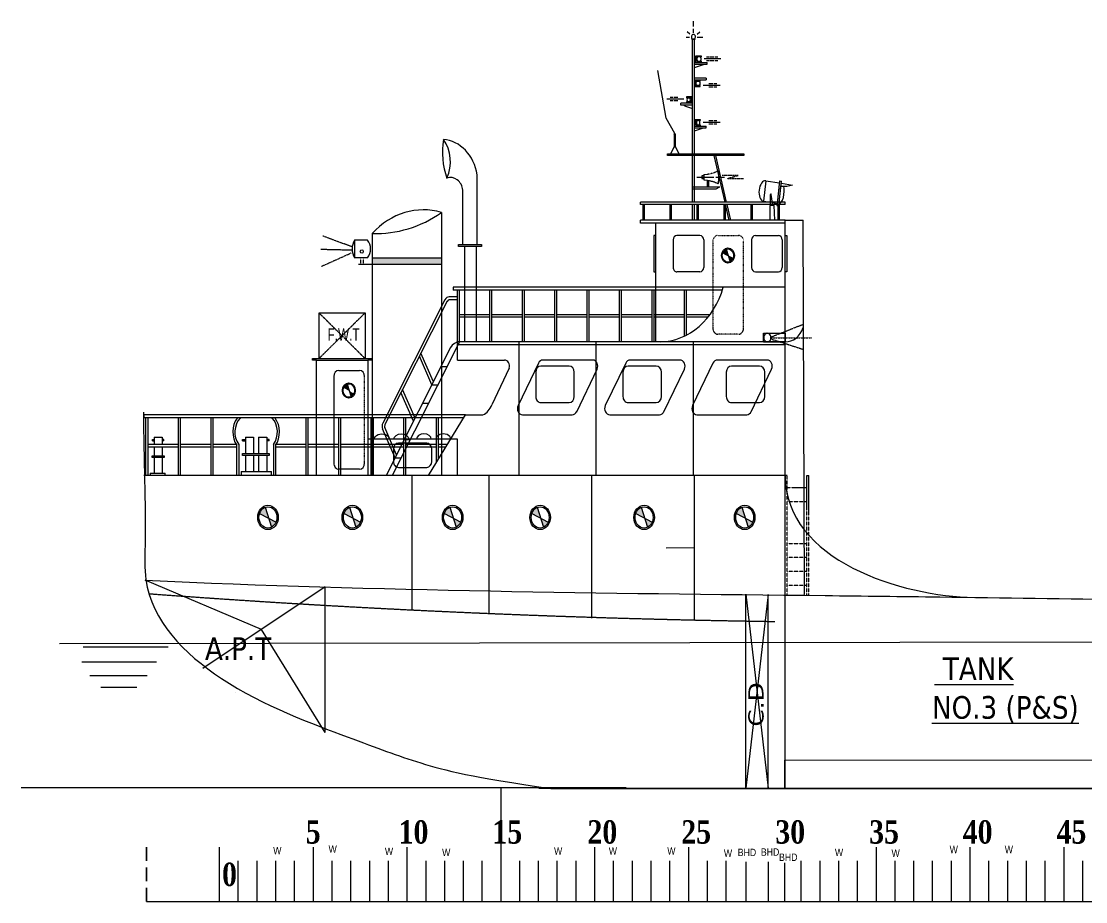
# Model space of a CAD drawing. Header units: millimetres. Extents: x 59105 to 143199, y 20969 to 98906.
# Drawn here: x 59105 to 91502, y 72113 to 98906 of the extents above; entities that cross this region are included whole.
import ezdxf

# ---------------------------------------------------------------- set-up
doc = ezdxf.new("R2010")
doc.units = ezdxf.units.MM
doc.header["$MEASUREMENT"] = 0
for name, pattern in [('CENTER', [50.8, 31.75, -6.35, 6.35, -6.35]), ('DASHED', [19.05, 12.7, -6.35]), ('DHX', [17.5, 13, -1.5, 1.5, -1.5]), ('HIDDEN', [9.525, 6.35, -3.175]), ('XX', [5.5, 4, -1.5])]:
    doc.linetypes.add(name, pattern=pattern)
for name, color, linetype, lineweight in [('B.line', 1, 'Continuous', 25), ('Deck', 165, 'Continuous', 40), ('Door', 14, 'Continuous', 13), ('Fixtures', 151, 'Continuous', 18), ('Frame.SP', 241, 'Continuous', 18), ('hatch', 8, 'Continuous', 9), ('IN-LINE', 30, 'Continuous', 25), ('Railing', 222, 'Continuous', 9), ('staps', 200, 'Continuous', 15), ('Text', 5, 'Continuous', 13), ('Window', 5, 'Continuous', 13)]:
    doc.layers.add(name, color=color, linetype=linetype, lineweight=lineweight)
doc.layers.add('Layer1', color=7, linetype='Continuous')
doc.styles.add('MtXpl_Times_New_Roma_1', font='timesbd.ttf')
doc.styles.add('MtXpl_Verdana', font='verdana.ttf')
doc.styles.get("Standard").update_dxf_attribs({"font": 'arial.ttf'})
doc.styles.add('Swis721 CnBT', font='swissc.ttf')

msp = doc.modelspace()

# ---------------------------------------------------------------- hatches: boundary and pattern name
at = {"layer": 'hatch', "lineweight": -2}
msp.add_hatch(color=0, dxfattribs=at).paths.add_polyline_path([(71897, 91709), (69789, 91709), (69789, 91516), (71897, 91516)])
h = msp.add_hatch(color=0, dxfattribs=at)
edge = h.paths.add_edge_path()
edge.add_line((80625, 91765), (80680, 91590))
edge.add_ellipse((80615, 91778), major_axis=(0, 204), ratio=0.844103, start_angle=202.3533, end_angle=243.6179)
edge.add_line((80769, 91688), (80625, 91765))
edge = h.paths.add_edge_path()
edge.add_line((80625, 91765), (80560, 91971))
edge.add_ellipse((80615, 91778), major_axis=(0, 204), ratio=0.844103, start_angle=18.5801, end_angle=67.6148)
edge.add_line((80455, 91856), (80625, 91765))
h = msp.add_hatch(color=0, dxfattribs=at)
edge = h.paths.add_edge_path()
edge.add_line((69085, 87657), (69141, 87482))
edge.add_ellipse((69075, 87670), major_axis=(0, 204), ratio=0.844103, start_angle=202.3533, end_angle=243.6179)
edge.add_line((69229, 87580), (69085, 87657))
edge = h.paths.add_edge_path()
edge.add_line((69085, 87657), (69020, 87863))
edge.add_ellipse((69075, 87670), major_axis=(0, 204), ratio=0.844103, start_angle=18.5801, end_angle=67.6148)
edge.add_line((68916, 87748), (69085, 87657))
h = msp.add_hatch(color=0, dxfattribs=at)
edge = h.paths.add_edge_path()
edge.add_line((66629, 83787), (66717, 83509))
edge.add_ellipse((66613, 83808), major_axis=(0, 324), ratio=0.844103, start_angle=202.3533, end_angle=243.6179)
edge.add_line((66858, 83664), (66629, 83787))
edge = h.paths.add_edge_path()
edge.add_line((66629, 83787), (66526, 84115))
edge.add_ellipse((66613, 83808), major_axis=(0, 324), ratio=0.844103, start_angle=18.5801, end_angle=67.6148)
edge.add_line((66360, 83931), (66629, 83787))
h = msp.add_hatch(color=0, dxfattribs=at)
edge = h.paths.add_edge_path()
edge.add_line((69199, 83787), (69287, 83509))
edge.add_ellipse((69183, 83808), major_axis=(0, 324), ratio=0.844103, start_angle=202.3533, end_angle=243.6179)
edge.add_line((69428, 83664), (69199, 83787))
edge = h.paths.add_edge_path()
edge.add_line((69199, 83787), (69096, 84115))
edge.add_ellipse((69183, 83808), major_axis=(0, 324), ratio=0.844103, start_angle=18.5801, end_angle=67.6148)
edge.add_line((68930, 83931), (69199, 83787))
h = msp.add_hatch(color=0, dxfattribs=at)
edge = h.paths.add_edge_path()
edge.add_line((72250, 83787), (72337, 83509))
edge.add_ellipse((72233, 83808), major_axis=(0, 324), ratio=0.844103, start_angle=202.3533, end_angle=243.6179)
edge.add_line((72478, 83664), (72250, 83787))
edge = h.paths.add_edge_path()
edge.add_line((72250, 83787), (72146, 84115))
edge.add_ellipse((72233, 83808), major_axis=(0, 324), ratio=0.844103, start_angle=18.5801, end_angle=67.6148)
edge.add_line((71981, 83931), (72250, 83787))
h = msp.add_hatch(color=0, dxfattribs=at)
edge = h.paths.add_edge_path()
edge.add_line((74914, 83787), (75002, 83509))
edge.add_ellipse((74898, 83808), major_axis=(0, 324), ratio=0.844103, start_angle=202.3533, end_angle=243.6179)
edge.add_line((75143, 83664), (74914, 83787))
edge = h.paths.add_edge_path()
edge.add_line((74914, 83787), (74811, 84115))
edge.add_ellipse((74898, 83808), major_axis=(0, 324), ratio=0.844103, start_angle=18.5801, end_angle=67.6148)
edge.add_line((74645, 83931), (74914, 83787))
h = msp.add_hatch(color=0, dxfattribs=at)
edge = h.paths.add_edge_path()
edge.add_line((78077, 83787), (78165, 83509))
edge.add_ellipse((78061, 83808), major_axis=(0, 324), ratio=0.844103, start_angle=202.3533, end_angle=243.6179)
edge.add_line((78306, 83664), (78077, 83787))
edge = h.paths.add_edge_path()
edge.add_line((78077, 83787), (77974, 84115))
edge.add_ellipse((78061, 83808), major_axis=(0, 324), ratio=0.844103, start_angle=18.5801, end_angle=67.6148)
edge.add_line((77808, 83931), (78077, 83787))
h = msp.add_hatch(color=0, dxfattribs=at)
edge = h.paths.add_edge_path()
edge.add_line((81138, 83787), (81226, 83509))
edge.add_ellipse((81122, 83808), major_axis=(0, 324), ratio=0.844103, start_angle=202.3533, end_angle=243.6179)
edge.add_line((81367, 83664), (81138, 83787))
edge = h.paths.add_edge_path()
edge.add_line((81138, 83787), (81035, 84115))
edge.add_ellipse((81122, 83808), major_axis=(0, 324), ratio=0.844103, start_angle=18.5801, end_angle=67.6148)
edge.add_line((80869, 83931), (81138, 83787))

# ---------------------------------------------------------------- linework, layer by layer
at = {"color": 0, "linetype": 'ByBlock', "lineweight": -2}
for p, q in [((68354, 77260), (68354, 81691)), ((81159, 75566), (81159, 81473)), ((81833, 75566), (81833, 81465))]:
    msp.add_line(p, q, dxfattribs=at)
at = {"color": 0, "lineweight": -2}
for p, q in [((60985, 79867), (63580, 79867)), ((60946, 79418), (63224, 79418)), ((61192, 79000), (62932, 79000)), ((61528, 78647), (62624, 78647)), ((62921, 73357), (62921, 73770)), ((62922, 73357), (62922, 73770)), ((62923, 73357), (62923, 73770)), ((62924, 73357), (62924, 73770)), ((62921, 72738), (62921, 73150)), ((62922, 72738), (62922, 73150)), ((62923, 72738), (62923, 73150)), ((62924, 72738), (62924, 73150)), ((62921, 72119), (62921, 72531)), ((62922, 72119), (62922, 72531)), ((62923, 72119), (62923, 72531)), ((62924, 72119), (62924, 72531)), ((62919, 72119), (136884, 72119))]:
    msp.add_line(p, q, dxfattribs=at)
for p, q in [((65621, 78488), (65621, 78488)), ((77516, 75576), (59105, 75576))]:
    msp.add_line(p, q)
msp.add_open_spline([(62825, 87009), (62830, 85512), (62911, 84019), (62812, 80920), (65142, 78554), (69303, 77036), (71109, 76342), (72843, 75890), (75219, 75563), (93618, 75563), (112016, 75563), (130415, 75563), (130633, 75562), (130853, 75579), (131247, 75644), (131421, 75685), (131677, 75768), (131761, 75798), (131885, 75850), (131927, 75868), (132008, 75905), (132049, 75925), (132129, 75966), (132169, 75987), (132265, 76042), (132321, 76076), (132435, 76151), (132492, 76192), (132576, 76258), (132604, 76280), (132659, 76326), (132685, 76350), (132749, 76409), (132786, 76444), (132939, 76602), (133046, 76734), (133193, 76944), (133239, 77017), (133303, 77123), (133322, 77156), (133398, 77292), (133452, 77397), (133527, 77558), (133552, 77613), (133639, 77814), (133698, 77965), (133782, 78193), (133810, 78269), (133850, 78383), (133864, 78422), (133890, 78498), (133904, 78536), (134042, 78935), (134163, 79296), (134340, 79838), (134399, 80019), (134485, 80291), (134514, 80382), (134900, 81603), (135238, 82743), (135768, 84444), (135948, 85010), (136230, 85853), (136327, 86133), (136469, 86535), (136513, 86658), (136558, 86781)], degree=3, knots=[0, 0, 0, 0, 3670.526837, 4586.107178, 8044.060572, 11899.904344, 15317.296453, 18668.44851, 18668.44851, 18668.44851, 18669.44851, 18669.44851, 18669.44851, 19216.196281, 19216.196281, 19656.278089, 19656.278089, 19876.318993, 19876.318993, 19986.339445, 19986.339445, 20096.359897, 20096.359897, 20206.380349, 20206.380349, 20365.163906, 20365.163906, 20535.664751, 20535.664751, 20620.915174, 20620.915174, 20706.165596, 20706.165596, 20827.738057, 20827.738057, 21222.855369, 21222.855369, 21420.414024, 21420.414024, 21508.03899, 21508.03899, 21778.099881, 21778.099881, 21913.130327, 21913.130327, 22277.803396, 22277.803396, 22460.13993, 22460.13993, 22551.308197, 22551.308197, 22642.476465, 22642.476465, 23501.280818, 23501.280818, 23930.682995, 23930.682995, 24145.384084, 24145.384084, 26819.424213, 26819.424213, 28156.444278, 28156.444278, 28824.95431, 28824.95431, 29120.817469, 29120.817469, 29120.817469, 29120.817469])
msp.add_open_spline([(62880, 81894), (70067, 81572), (77984, 81494), (89772, 81359), (98679, 81199), (108367, 81215), (119812, 81805), (127381, 82320), (135259, 82586)], degree=3, knots=[410.839485, 410.839485, 410.839485, 410.839485, 21695.846445, 25358.059581, 37565.564867, 49772.722277, 55880.986431, 73666.172613, 73666.172613, 73666.172613, 73666.172613], dxfattribs=at)
at = {"layer": 'B.line', "color": 0, "lineweight": -2}
for p, q in [((80455, 91856), (80769, 91688)), ((80560, 91971), (80680, 91590)), ((69020, 87863), (69141, 87482)), ((66360, 83931), (66858, 83664)), ((66526, 84115), (66717, 83509)), ((68930, 83931), (69428, 83664)), ((69096, 84115), (69287, 83509)), ((71981, 83931), (72478, 83664)), ((72146, 84115), (72337, 83509)), ((74645, 83931), (75143, 83664)), ((74811, 84115), (75002, 83509)), ((77808, 83931), (78306, 83664)), ((77974, 84115), (78165, 83509)), ((80869, 83931), (81367, 83664)), ((81035, 84115), (81226, 83509))]:
    msp.add_line(p, q, dxfattribs=at)
at = {"layer": 'Deck', "color": 0, "lineweight": -2, "ltscale": 5}
for p, q in [((71897, 93090), (71897, 85082)), ((69789, 92452), (69789, 85082)), ((69789, 91709), (71897, 91709))]:
    msp.add_line(p, q, dxfattribs=at)
at = {"layer": 'Deck', "color": 0, "lineweight": -2}
for p, q in [((82354, 92851), (77948, 92851)), ((77948, 92759), (77948, 92851)), ((78417, 89152), (78417, 92759)), ((82354, 81443), (82354, 92851)), ((82354, 90816), (80470, 90816)), ((82354, 89152), (72381, 89152)), ((72381, 88597), (72381, 89152)), ((82354, 85082), (62835, 85082))]:
    msp.add_line(p, q, dxfattribs=at)
at = {"layer": 'Deck', "color": 0, "lineweight": -2, "ltscale": 3}
msp.add_line((78417, 92759), (77948, 92759), dxfattribs=at)
at = {"layer": 'Deck', "color": 0, "linetype": 'HIDDEN', "lineweight": -2, "ltscale": 3}
for p, q in [((82354, 92759), (78417, 92759)), ((82354, 89059), (72381, 89059))]:
    msp.add_line(p, q, dxfattribs=at)
at = {"layer": 'Deck', "color": 0, "lineweight": -2, "ltscale": 0.005}
for p, q in [((72381, 88597), (73809, 88597)), ((74846, 88504), (74225, 87209)), ((76496, 88597), (74982, 88597)), ((77501, 88504), (76880, 87209)), ((79151, 88597), (77637, 88597)), ((80155, 88504), (79534, 87209)), ((81805, 88597), (80291, 88597)), ((73956, 88350), (73422, 87236)), ((76011, 87026), (76632, 88321)), ((78666, 87026), (79287, 88321)), ((81320, 87026), (81941, 88321)), ((71498, 85082), (72626, 86932)), ((72626, 86932), (73154, 86932)), ((74361, 86933), (75875, 86933)), ((77016, 86933), (78530, 86933)), ((79670, 86933), (81184, 86933))]:
    msp.add_line(p, q, dxfattribs=at)
at = {"layer": 'Deck', "color": 0, "lineweight": -2, "ltscale": 5}
for centre, major_axis, start_param, end_param in [((71350, 90423), (0, 2746), -0.238378, 0.739059), ((69921, 97046), (0, 4597), 3.107695, 3.676172)]:
    msp.add_ellipse(centre, major_axis=major_axis, ratio=0.844103, start_param=start_param, end_param=end_param, dxfattribs=at)
at = {"layer": 'Deck', "color": 0, "lineweight": -2, "ltscale": 0.005}
for centre, major_axis, start_param, end_param in [((78522, 91583), (0, 2432), 3.156014, 4.391727), ((73809, 88412), (0, 185), 4.36628, 6.283185), ((74982, 88412), (0, 185), 0, 1.054105), ((76496, 88412), (0, 185), 4.195999, 6.283185), ((77637, 88412), (0, 185), 0, 1.054105), ((79151, 88412), (0, 185), 4.195999, 6.283185), ((80291, 88412), (0, 185), 0, 1.054105), ((81805, 88412), (0, 185), 4.195999, 6.283185), ((73008, 87430), (0, 527), 3.476472, 4.335954), ((74361, 87118), (0, 185), 1.054105, 3.141593), ((77016, 87118), (0, 185), 1.054105, 3.141593), ((79670, 87118), (0, 185), 1.054105, 3.141593), ((75875, 87118), (0, 185), 3.141593, 4.195999), ((78530, 87118), (0, 185), 3.141593, 4.195999), ((81184, 87118), (0, 185), 3.141593, 4.195999)]:
    msp.add_ellipse(centre, major_axis=major_axis, ratio=0.844103, start_param=start_param, end_param=end_param, dxfattribs=at)
at = {"layer": 'Deck', "color": 0, "linetype": 'HIDDEN', "lineweight": -2, "ltscale": 3}
msp.add_ellipse((86687, 529352), major_axis=(0, 448744), ratio=0.844103, start_param=3.079057, end_param=3.129334, dxfattribs=at)
at = {"layer": 'Door', "color": 0, "linetype": 'DASHED', "lineweight": -2, "ltscale": 0.004}
for p, q in [((80309, 92389), (80934, 92389)), ((80153, 92204), (80153, 89568)), ((81090, 90816), (81090, 92204)), ((81090, 89568), (81090, 90816)), ((80153, 89568), (80153, 89568)), ((80934, 89383), (80309, 89383)), ((69554, 85460), (69554, 88096))]:
    msp.add_line(p, q, dxfattribs=at)
at = {"layer": 'Door', "color": 0, "lineweight": -2}
for p, q in [((68773, 88281), (69398, 88281)), ((68617, 88096), (68617, 85460)), ((69398, 85275), (68773, 85275)), ((69554, 85460), (69554, 85460))]:
    msp.add_line(p, q, dxfattribs=at)
at = {"layer": 'Door', "color": 0, "lineweight": -2, "ltscale": 0.004}
msp.add_line((68617, 85460), (68617, 85460), dxfattribs=at)
at = {"layer": 'Door', "color": 0, "linetype": 'DASHED', "lineweight": -2, "ltscale": 0.004}
for centre, start_param, end_param in [((80309, 92204), 0, 1.570796), ((80934, 92204), 4.712389, 6.283185), ((80309, 89568), 1.570796, 3.141593), ((80934, 89568), 3.141593, 4.712389)]:
    msp.add_ellipse(centre, major_axis=(0, 185), ratio=0.844103, start_param=start_param, end_param=end_param, dxfattribs=at)
at = {"layer": 'Door', "color": 0, "lineweight": -2}
for centre, start_param, end_param in [((68773, 88096), 0, 1.570796), ((69398, 88096), 4.712389, 6.283185), ((69398, 85460), 3.141593, 4.712389)]:
    msp.add_ellipse(centre, major_axis=(0, 185), ratio=0.844103, start_param=start_param, end_param=end_param, dxfattribs=at)
at = {"layer": 'Door', "color": 0, "lineweight": -2, "ltscale": 0.004}
msp.add_ellipse((68773, 85460), major_axis=(0, 185), ratio=0.844103, start_param=1.570796, end_param=3.141593, dxfattribs=at)
at = {"layer": 'Fixtures', "color": 0, "linetype": 'Continuous', "lineweight": -2}
for p, q in [((79511, 98366), (79511, 98370)), ((79511, 98370), (79612, 98370)), ((79511, 98366), (79612, 98366)), ((79588, 98370), (79588, 94870)), ((79612, 98366), (79612, 98370)), ((79586, 97656), (79976, 97656)), ((79586, 97603), (79976, 97603)), ((79858, 97582), (79588, 97491)), ((79858, 97582), (79858, 97603)), ((79976, 97603), (79976, 97656)), ((79588, 97121), (79946, 97121)), ((79946, 97174), (79946, 97121)), ((79535, 96412), (79177, 96412)), ((79177, 96358), (79177, 96412)), ((79535, 96358), (79177, 96358)), ((79294, 96337), (79294, 96358)), ((79294, 96337), (79534, 96256)), ((79588, 95716), (79946, 95716)), ((79588, 95663), (79946, 95663)), ((79828, 95642), (79588, 95561)), ((79828, 95642), (79828, 95663)), ((79946, 95663), (79946, 95716)), ((79016, 95090), (79016, 95464)), ((78971, 95090), (79016, 95090)), ((79588, 94817), (79588, 93406)), ((80325, 94298), (80325, 94045)), ((79821, 94119), (79875, 94119)), ((79875, 94081), (79984, 94070)), ((82162, 93294), (82247, 94039)), ((81983, 93302), (81933, 93636)), ((82159, 93818), (82221, 93809)), ((79588, 93332), (79588, 92851)), ((81691, 93431), (81905, 93397)), ((81971, 93387), (82107, 93365)), ((82041, 92851), (82016, 93302)), ((82100, 93304), (82162, 93294))]:
    msp.add_line(p, q, dxfattribs=at)
at = {"layer": 'Fixtures', "color": 0, "lineweight": -2}
for p, q in [((79535, 95294), (79535, 98370)), ((79637, 97656), (79637, 97857)), ((79637, 97857), (79799, 97857)), ((79799, 97857), (79799, 97825)), ((79664, 97825), (79664, 97697)), ((79799, 97825), (79664, 97825)), ((79664, 97697), (79799, 97697)), ((79799, 97697), (79799, 97655)), ((79946, 97174), (79588, 97174)), ((79608, 97121), (79608, 96920)), ((79608, 96920), (79770, 96920)), ((79635, 96952), (79635, 97080)), ((79635, 97080), (79770, 97080)), ((79770, 96952), (79635, 96952)), ((79770, 97080), (79770, 97123)), ((79770, 96920), (79770, 96952)), ((79353, 96612), (79353, 96580)), ((79515, 96612), (79353, 96612)), ((79353, 96580), (79488, 96580)), ((79488, 96580), (79488, 96452)), ((79515, 96412), (79515, 96612)), ((79353, 96452), (79353, 96410)), ((79488, 96452), (79353, 96452)), ((79535, 94870), (79535, 96186)), ((79608, 95716), (79608, 95917)), ((79608, 95917), (79770, 95917)), ((79770, 95917), (79770, 95885)), ((79635, 95885), (79635, 95757)), ((79770, 95885), (79635, 95885)), ((79635, 95757), (79770, 95757)), ((79770, 95757), (79770, 95715)), ((78971, 95464), (78971, 95090)), ((79535, 94870), (79535, 95301)), ((78971, 95090), (78868, 94870)), ((79016, 95090), (79118, 94870)), ((78772, 94870), (81092, 94870)), ((81092, 94817), (78772, 94817)), ((79535, 93865), (79535, 94817)), ((79535, 93406), (79535, 94817)), ((80182, 94817), (80514, 93406)), ((80229, 94817), (80560, 93406)), ((81092, 94870), (81092, 94817)), ((72982, 92117), (72982, 94235)), ((79821, 94204), (79821, 94119)), ((79875, 94204), (79821, 94204)), ((79875, 94241), (79984, 94253)), ((79875, 94241), (79875, 94081)), ((79977, 94071), (79977, 93868)), ((81762, 94055), (81691, 93431)), ((81762, 94055), (82178, 93989)), ((82185, 94049), (82107, 93365)), ((82185, 94049), (82247, 94039)), ((82240, 93979), (82581, 93924)), ((72545, 92117), (72545, 93764)), ((80253, 93806), (80369, 93868)), ((81905, 93302), (81905, 93636)), ((79535, 92851), (79535, 93332)), ((80531, 93332), (80644, 92851)), ((80577, 93332), (80690, 92851)), ((82016, 93302), (81884, 93302)), ((81884, 93302), (81884, 92851)), ((82107, 93365), (82100, 93304)), ((82107, 93365), (82107, 93365)), ((69645, 92247), (69250, 92247)), ((69250, 92247), (69250, 91709)), ((72417, 92117), (73110, 92117)), ((72417, 92056), (72417, 92117)), ((73110, 92056), (72417, 92056)), ((72594, 92056), (72594, 89152)), ((72946, 92056), (72946, 89152)), ((73110, 92117), (73110, 92056)), ((69426, 91709), (69250, 91709)), ((69512, 91709), (69426, 91709)), ((69645, 91709), (69512, 91709)), ((69370, 91516), (71897, 91516)), ((81690, 89151), (81690, 89411)), ((81690, 89411), (82354, 89411)), ((81690, 89151), (82354, 89151)), ((82354, 89411), (82354, 89151))]:
    msp.add_line(p, q, dxfattribs=at)
at = {"layer": 'Fixtures', "color": 0, "lineweight": -2, "ltscale": 0.005}
for p, q in [((78735, 95962), (78476, 97404)), ((78993, 95491), (78735, 95962)), ((78772, 94817), (78772, 94870)), ((79535, 93868), (80369, 93868)), ((79535, 93806), (80253, 93806)), ((63101, 86176), (63145, 86176)), ((63101, 86139), (63101, 86176)), ((63145, 86251), (63145, 86034)), ((63145, 86251), (63397, 86251)), ((63397, 86251), (63397, 86034)), ((63442, 86176), (63397, 86176)), ((63442, 86139), (63442, 86176)), ((65838, 86180), (65925, 86180)), ((65838, 86143), (65838, 86180)), ((65925, 86254), (65925, 85748)), ((65925, 86254), (66173, 86254)), ((66173, 86254), (66173, 85748)), ((66328, 86254), (66328, 85748)), ((66328, 86254), (66577, 86254)), ((66577, 86254), (66577, 85748)), ((66651, 86180), (66577, 86180)), ((66651, 86143), (66651, 86180)), ((63101, 86139), (63145, 86139)), ((63145, 85960), (63145, 85680)), ((63442, 86139), (63397, 86139)), ((63397, 85960), (63397, 85680)), ((65838, 86143), (65925, 86143)), ((66651, 86143), (66577, 86143)), ((63087, 85628), (63087, 85680)), ((63087, 85680), (63455, 85680)), ((63455, 85628), (63087, 85628)), ((63145, 85628), (63145, 85157)), ((63397, 85628), (63397, 85157)), ((63455, 85680), (63455, 85628)), ((65838, 85748), (66651, 85748)), ((65838, 85697), (65838, 85748)), ((66651, 85697), (65838, 85697)), ((65925, 85697), (65925, 85206)), ((66173, 85697), (66173, 85206)), ((66328, 85697), (66328, 85206)), ((66577, 85697), (66577, 85206)), ((66651, 85748), (66651, 85697)), ((65798, 85206), (66720, 85206)), ((65798, 85206), (65798, 85082)), ((66720, 85082), (66720, 85206)), ((63023, 85157), (63023, 85082)), ((63023, 85157), (63481, 85157)), ((63481, 85082), (63481, 85157))]:
    msp.add_line(p, q, dxfattribs=at)
at = {"layer": 'Fixtures', "color": 0, "linetype": 'Continuous', "lineweight": -2, "ltscale": 0.3}
for p, q in [((80325, 94298), (80325, 94332)), ((80325, 93991), (80325, 94045))]:
    msp.add_line(p, q, dxfattribs=at)
at = {"layer": 'Fixtures', "color": 0, "linetype": 'DHX', "lineweight": -2, "ltscale": 40}
msp.add_line((79662, 94161), (80507, 94161), dxfattribs=at)
at = {"layer": 'Fixtures', "color": 0, "linetype": 'Continuous', "lineweight": -2, "ltscale": 0.8}
msp.add_line((80022, 94063), (80022, 93868), dxfattribs=at)
at = {"layer": 'Fixtures', "color": 0, "linetype": 'XX', "lineweight": -2}
for p, q in [((80922, 94215), (80438, 94215)), ((80605, 94125), (80922, 94215)), ((80605, 94125), (81084, 94125))]:
    msp.add_line(p, q, dxfattribs=at)
at = {"layer": 'Fixtures', "color": 0, "linetype": 'HIDDEN', "lineweight": -2}
for p, q in [((69426, 91709), (69426, 91516)), ((69512, 91709), (69512, 91516))]:
    msp.add_line(p, q, dxfattribs=at)
at = {"layer": 'Fixtures', "color": 0, "lineweight": -2, "ltscale": 0.005}
msp.add_ellipse((79561, 98435), major_axis=(0, 72.6), ratio=0.844103, start_param=3.597789, end_param=8.968582, dxfattribs=at)
at = {"layer": 'Fixtures', "color": 0, "lineweight": -2}
for centre, major_axis, ratio, start_param, end_param in [((79746, 97761), (0, 95.9), 0.844103, 0.841069, 2.300524), ((79718, 97761), (0, 95.9), 0.844103, 3.982661, 5.442117), ((79716, 97016), (0, 95.9), 0.844103, 0.841069, 2.300524), ((79689, 97016), (0, 95.9), 0.844103, 3.982661, 5.442117), ((79444, 96516), (0, 95.9), 0.844103, 0.841069, 2.300524), ((79390, 96516), (0, 95.9), 0.844103, 3.982661, 5.442117), ((79733, 95821), (0, 95.9), 0.844103, 0.841069, 2.300524), ((79678, 95821), (0, 95.9), 0.844103, 3.982661, 5.442117), ((73628, 94931), (0, 2022), 0.844103, 1.382711, 1.975225), ((71883, 93987), (0, 1325), 0.844103, -1.38211, -0.060669), ((71294, 94631), (0, 1033), 0.844103, 4.212049, 5.429072), ((78993, 95464), (0, 26.6), 0.844103, -1.570796, 1.570796), ((72166, 93700), (0, 454), 0.844103, -1.428179, 0.283697), ((81727, 93743), (30, 313), 0.533299, -0.033622, 3.10797), ((81919, 93636), (0, 16.3), 0.844103, -1.570796, 1.570796), ((69557, 91978), (0, 452), 0.844103, 0.934403, 2.207189), ((69413, 91978), (0, 384), 0.844103, 3.937599, 5.487179), ((80614, 91778), (0, 233), 0.844103, 1.57079632679488, 7.853981633974467), ((69469, 91900), (0, 54.8), 0.844103, 1.570796326796316, 7.853981633975902), ((81812, 89281), (0, 131), 0.844103, -0.101279, 3.314062), ((81812, 89281), (0, 131), 0.844103, 2.969124, 6.384464), ((69075, 87670), (0, 233), 0.844103, 1.570796326794822, 7.853981633974408), ((71359, 86192), (-226, 0), 0.696315, 3.141593, 6.283185), ((71952, 86192), (226, 0), 0.696315, 0, 3.141593), ((66613, 83807), (0, 370), 0.844103, 1.570796326794963, 7.853981633974549), ((69182, 83807), (0, 370), 0.844103, 1.570796326794953, 7.85398163397454), ((72233, 83807), (0, 370), 0.844103, 1.57079632679486, 7.853981633974445), ((74897, 83807), (0, 370), 0.844103, 1.570796326794941, 7.853981633974527), ((78060, 83807), (0, 370), 0.844103, 1.570796326794901, 7.853981633974487), ((81122, 83807), (0, 370), 0.844103, 1.57079632679481, 7.853981633974397)]:
    msp.add_ellipse(centre, major_axis=major_axis, ratio=ratio, start_param=start_param, end_param=end_param, dxfattribs=at)
at = {"layer": 'Fixtures', "color": 0, "linetype": 'DASHED', "lineweight": -2, "ltscale": 0.3}
msp.add_ellipse((80307, 94332), major_axis=(0, 21.3), ratio=0.844103, start_param=-1.570796, end_param=0.398889, dxfattribs=at)
at = {"layer": 'Fixtures', "color": 0, "linetype": 'Continuous', "lineweight": -2, "ltscale": 0.3}
msp.add_ellipse((80307, 93991), major_axis=(0, 21.3), ratio=0.844103, start_param=2.742704, end_param=4.712389, dxfattribs=at)
at = {"layer": 'Fixtures', "color": 0, "linetype": 'Continuous', "lineweight": -2}
for centre, major_axis, ratio, start_param, end_param in [((82205, 93672), (33, 307), 0.379288, 3.121616, 5.527351), ((82287, 95522), (0, 1635), 0.844103, 3.100227, 3.356422)]:
    msp.add_ellipse(centre, major_axis=major_axis, ratio=ratio, start_param=start_param, end_param=end_param, dxfattribs=at)
at = {"layer": 'Fixtures', "color": 0, "lineweight": -2, "extrusion": (0, 0, -1)}
for centre, major_axis, start_param, end_param in [((70077, 86192), (-226, 0), 0, 3.141593), ((70670, 86192), (226, 0), 3.141593, 6.283185)]:
    msp.add_ellipse(centre, major_axis=major_axis, ratio=0.696315, start_param=start_param, end_param=end_param, dxfattribs=at)
at = {"layer": 'Fixtures', "color": 0, "linetype": 'DASHED', "lineweight": -2, "ltscale": 5}
msp.add_open_spline([(79984, 94253), (80022, 94260), (80086, 94272), (80149, 94290), (80175, 94298)], degree=3, knots=[0, 0, 0, 0, 1.264667, 2.16164, 2.16164, 2.16164, 2.16164], dxfattribs=at)
at = {"layer": 'Fixtures', "color": 0, "linetype": 'DASHED', "lineweight": -2, "ltscale": 0.8}
msp.add_open_spline([(80175, 94298), (80194, 94304), (80236, 94320), (80277, 94340), (80300, 94351)], degree=3, knots=[2.16164, 2.16164, 2.16164, 2.16164, 2.813342, 3.641526, 3.641526, 3.641526, 3.641526], dxfattribs=at)
at = {"layer": 'Fixtures', "color": 0, "linetype": 'Continuous', "lineweight": -2, "ltscale": 5}
msp.add_open_spline([(79984, 94070), (80022, 94063), (80086, 94051), (80149, 94033), (80175, 94025)], degree=3, knots=[0, 0, 0, 0, 1.264667, 2.16164, 2.16164, 2.16164, 2.16164], dxfattribs=at)
at = {"layer": 'Fixtures', "color": 0, "linetype": 'Continuous', "lineweight": -2, "ltscale": 0.8}
msp.add_open_spline([(80104, 94045), (80147, 94034), (80213, 94014), (80277, 93983), (80300, 93971)], degree=3, knots=[1.351673, 1.351673, 1.351673, 1.351673, 2.813342, 3.641526, 3.641526, 3.641526, 3.641526], dxfattribs=at)
at = {"layer": 'Frame.SP', "color": 0, "lineweight": -2}
for p in [(82354, 92851), (82944, 81460)]:
    msp.add_line(p, (82900, 92851), dxfattribs=at)
msp.add_ellipse((82365, 89832), major_axis=(0, 681), ratio=0.844103, start_param=3.121904, end_param=4.338686, dxfattribs=at)
at = {"layer": 'hatch', "color": 0, "lineweight": -2}
for p, q in [((79563, 98743), (79563, 98906)), ((79455, 98510), (79371, 98582)), ((79563, 98623), (79563, 98673)), ((79563, 98559), (79563, 98623)), ((79671, 98510), (79755, 98582)), ((79444, 98417), (79340, 98417)), ((79844, 98417), (79676, 98417)), ((79886, 97771), (80400, 97771)), ((79956, 97824), (80037, 97824)), ((79956, 97718), (80037, 97718)), ((80060, 97824), (80189, 97824)), ((80060, 97718), (80189, 97718)), ((80219, 97824), (80301, 97824)), ((80219, 97718), (80301, 97718)), ((79856, 96963), (80371, 96963)), ((80031, 97016), (80159, 97016)), ((80031, 96909), (80159, 96909)), ((80189, 97016), (80272, 97016)), ((80189, 96909), (80272, 96909)), ((78933, 96587), (78851, 96587)), ((79092, 96587), (78963, 96587)), ((79267, 96534), (78752, 96534)), ((78933, 96481), (78851, 96481)), ((79092, 96481), (78963, 96481)), ((79856, 95839), (80371, 95839)), ((80031, 95892), (80159, 95892)), ((80031, 95786), (80159, 95786)), ((80189, 95892), (80272, 95892)), ((80189, 95786), (80272, 95786))]:
    msp.add_line(p, q, dxfattribs=at)
at = {"layer": 'hatch', "color": 0, "linetype": 'HIDDEN', "lineweight": -2, "ltscale": 3}
for p, q in [((69152, 92050), (68287, 92368)), ((69152, 91938), (68223, 91961)), ((68245, 91450), (69152, 91858))]:
    msp.add_line(p, q, dxfattribs=at)
at = {"layer": 'hatch', "color": 0, "linetype": 'CENTER', "lineweight": -2, "ltscale": 0.4}
for p, q in [((68167, 88644), (69568, 90031)), ((68167, 90031), (69568, 88644))]:
    msp.add_line(p, q, dxfattribs=at)
at = {"layer": 'hatch', "color": 0, "linetype": 'HIDDEN', "lineweight": -2, "ltscale": 0.5}
for p, q in [((81921, 89298), (82914, 89691)), ((81917, 89242), (82925, 88916)), ((81922, 89276), (83163, 89276))]:
    msp.add_line(p, q, dxfattribs=at)
at = {"layer": 'hatch', "color": 0, "lineweight": -2}
for centre, major_axis, start_param, end_param in [((80614, 91778), (0, 204), 1.570796326794896, 7.853981633974482), ((69075, 87670), (0, 204), 1.570796326795094, 7.85398163397468), ((66613, 83807), (0, 324), 1.570796326795046, 7.853981633974632), ((69182, 83807), (0, 324), 1.570796326794967, 7.853981633974553), ((72233, 83807), (0, 324), 1.570796326794833, 7.853981633974419), ((74897, 83807), (0, 324), 1.570796326794972, 7.853981633974558), ((78060, 83807), (0, 324), 1.570796326794828, 7.853981633974414), ((81122, 83807), (0, 324), 1.57079632679498, 7.853981633974566)]:
    msp.add_ellipse(centre, major_axis=major_axis, ratio=0.844103, start_param=start_param, end_param=end_param, dxfattribs=at)
at = {"layer": 'IN-LINE', "color": 0, "lineweight": -2, "ltscale": 2}
for p, q in [((68167, 88644), (68167, 90031)), ((68167, 90031), (69568, 90031)), ((69568, 90031), (69568, 88644)), ((67970, 88597), (67970, 88644)), ((67970, 88644), (69766, 88644)), ((68087, 88597), (67970, 88597)), ((68087, 85082), (68087, 88597)), ((68087, 88597), (69648, 88597)), ((69766, 88597), (69648, 88597)), ((69648, 88597), (69648, 85082)), ((69766, 88644), (69766, 88597)), ((72381, 86192), (69648, 86192)), ((72381, 85082), (72381, 86192))]:
    msp.add_line(p, q, dxfattribs=at)
at = {"layer": 'IN-LINE', "color": 0, "linetype": 'DASHED', "lineweight": -2}
for p, q in [((74255, 85082), (74255, 89152)), ((76597, 85082), (76597, 89152)), ((79564, 85082), (79564, 89152)), ((70994, 85082), (70994, 80994)), ((73336, 85082), (73336, 80881)), ((76459, 85082), (76459, 80739)), ((79582, 85082), (79582, 80660))]:
    msp.add_line(p, q, dxfattribs=at)
at = {"layer": 'Layer1', "color": 0, "lineweight": -2, "ltscale": 100}
for p, q in [((79582, 82887), (78732, 82877)), ((66415, 80397), (62880, 81894)), ((68354, 81691), (64633, 79208)), ((81159, 81473), (81833, 75566)), ((81833, 81465), (81159, 75566)), ((82342, 81444), (82342, 75566)), ((68354, 77260), (66415, 80397)), ((60270, 79966), (134423, 80095)), ((82342, 76423), (132755, 76473)), ((81159, 75566), (81159, 76242)), ((82342, 75566), (82342, 76423)), ((73707, 72119), (73707, 75576)), ((74861, 75566), (128426, 75566)), ((65140, 72119), (65140, 73770)), ((67996, 72119), (67996, 73770)), ((70851, 72119), (70851, 73770)), ((76563, 72119), (76563, 73770)), ((79418, 72119), (79418, 73770)), ((85130, 72119), (85130, 73770)), ((87985, 72119), (87985, 73770)), ((90841, 72119), (90841, 73770)), ((65711, 72119), (65711, 73356)), ((66282, 72119), (66282, 73356)), ((66854, 72119), (66854, 73356)), ((67425, 72119), (67425, 73356)), ((68567, 72119), (68567, 73356)), ((69138, 72119), (69138, 73356)), ((69709, 72119), (69709, 73356)), ((70280, 72119), (70280, 73356)), ((71423, 72119), (71423, 73356)), ((71994, 72119), (71994, 73356)), ((72565, 72119), (72565, 73356)), ((73136, 72119), (73136, 73356)), ((74278, 72119), (74278, 73356)), ((74849, 72119), (74849, 73356)), ((75420, 72119), (75420, 73356)), ((75992, 72119), (75992, 73356)), ((77134, 72119), (77134, 73356)), ((77705, 72119), (77705, 73356)), ((78276, 72119), (78276, 73356)), ((78847, 72119), (78847, 73356)), ((79989, 72119), (79989, 73356)), ((80561, 72119), (80561, 73356)), ((81159, 73331), (81159, 72119)), ((81833, 73331), (81833, 72119)), ((82339, 73297), (82339, 72113)), ((82845, 72119), (82845, 73356)), ((83416, 72119), (83416, 73356)), ((83987, 72119), (83987, 73356)), ((84558, 72119), (84558, 73356)), ((85701, 72119), (85701, 73356)), ((86272, 72119), (86272, 73356)), ((86843, 72119), (86843, 73356)), ((87414, 72119), (87414, 73356)), ((88556, 72119), (88556, 73356)), ((89127, 72119), (89127, 73356)), ((89699, 72119), (89699, 73356)), ((90270, 72119), (90270, 73356)), ((91412, 72119), (91412, 73356))]:
    msp.add_line(p, q, dxfattribs=at)
msp.add_open_spline([(82354, 85082), (82354, 82496), (85924, 81399), (88107, 81375)], degree=3, dxfattribs=at)
at = {"layer": 'Railing', "color": 0, "lineweight": -2}
for p, q in [((82354, 93406), (77948, 93406)), ((77948, 93332), (77948, 93406)), ((82354, 93332), (77948, 93332)), ((78037, 92851), (78037, 93332)), ((78076, 92851), (78076, 93332)), ((78858, 92851), (78858, 93332)), ((78897, 92851), (78897, 93332)), ((79679, 92851), (79679, 93332)), ((79718, 92851), (79718, 93332)), ((80500, 92851), (80500, 93332)), ((80539, 92851), (80539, 93332)), ((81321, 92851), (81321, 93332)), ((81360, 92851), (81360, 93332)), ((82142, 92851), (82142, 93332)), ((82181, 92851), (82181, 93332)), ((82354, 93332), (82354, 93406)), ((80470, 90816), (72246, 90816)), ((72246, 90816), (72246, 90724)), ((80442, 90724), (72246, 90724)), ((72381, 89152), (72381, 90724)), ((72444, 89152), (72444, 90724)), ((73368, 89152), (73368, 90724)), ((73430, 89152), (73430, 90724)), ((74355, 89152), (74355, 90724)), ((74417, 89152), (74417, 90724)), ((75341, 89152), (75341, 90724)), ((75404, 89152), (75404, 90724)), ((76328, 89152), (76328, 90724)), ((76391, 89152), (76391, 90724)), ((77315, 89152), (77315, 90724)), ((77377, 89152), (77377, 90724)), ((78302, 89152), (78302, 90724)), ((78364, 89152), (78364, 90724)), ((79288, 89327), (79288, 90724)), ((79351, 89359), (79351, 90724)), ((72444, 89984), (73368, 89984)), ((72444, 89910), (73368, 89910)), ((73430, 89984), (74355, 89984)), ((73430, 89910), (74355, 89910)), ((74417, 89984), (75341, 89984)), ((74417, 89910), (75341, 89910)), ((75404, 89984), (76328, 89984)), ((75404, 89910), (76328, 89910)), ((76391, 89984), (77315, 89984)), ((76391, 89910), (77315, 89910)), ((77377, 89984), (78302, 89984)), ((77377, 89910), (78302, 89910)), ((78364, 89984), (79288, 89984)), ((78364, 89910), (79288, 89910)), ((79351, 89984), (80068, 89984)), ((79351, 89910), (80011, 89910)), ((62835, 86932), (62835, 86839)), ((72626, 86932), (62835, 86932)), ((72569, 86839), (62835, 86839)), ((62899, 85082), (62899, 86839)), ((62962, 85082), (62962, 86839)), ((63890, 85082), (63890, 86839)), ((63953, 85082), (63953, 86839)), ((64882, 85082), (64882, 86839)), ((64944, 85082), (64944, 86839)), ((67775, 85082), (67775, 86839)), ((67838, 85082), (67838, 86839)), ((68767, 85082), (68767, 86839)), ((68829, 85082), (68829, 86839)), ((69758, 85082), (69758, 86839)), ((69821, 85082), (69821, 86839)), ((70750, 85082), (70750, 86839)), ((70812, 85082), (70812, 86839)), ((71741, 85480), (71741, 86839)), ((71803, 85583), (71803, 86839)), ((62962, 86034), (63890, 86034)), ((62962, 85960), (63890, 85960)), ((63953, 86034), (64882, 86034)), ((63953, 85960), (64882, 85960)), ((64944, 86034), (65641, 86034)), ((64944, 85960), (65660, 85960)), ((66846, 85960), (67775, 85960)), ((66866, 86034), (67775, 86034)), ((67838, 86034), (68767, 86034)), ((67838, 85960), (68767, 85960)), ((68829, 86034), (69758, 86034)), ((68829, 85960), (69758, 85960)), ((69821, 86034), (70750, 86034)), ((69821, 85960), (70750, 85960)), ((70812, 86034), (71741, 86034)), ((70812, 85960), (71741, 85960)), ((71803, 86034), (72079, 86034)), ((71803, 85960), (72034, 85960))]:
    msp.add_line(p, q, dxfattribs=at)
at = {"layer": 'Railing', "color": 0, "lineweight": -2, "ltscale": 0.005}
for p, q in [((65660, 86004), (65660, 85082)), ((65723, 86030), (65723, 85082)), ((66784, 86030), (66784, 85082)), ((66846, 86004), (66846, 85082))]:
    msp.add_line(p, q, dxfattribs=at)
for centre, major_axis, start_param, end_param in [((66095, 86407), (0, 654), 0.861528, 2.235134), ((66095, 86407), (0, 580), 0.746079, 2.277978), ((66412, 86407), (0, 580), 4.005208, 5.537107), ((66412, 86407), (0, 654), 4.048051, 5.421657)]:
    msp.add_ellipse(centre, major_axis=major_axis, ratio=0.844103, start_param=start_param, end_param=end_param, dxfattribs=at)
at = {"layer": 'staps', "color": 0, "lineweight": -2, "ltscale": 0.004}
for p, q in [((71997, 90430), (70106, 86679)), ((72381, 90520), (72131, 90520)), ((72381, 90428), (72131, 90428)), ((72065, 90385), (70173, 86631)), ((72444, 89152), (70392, 85082)), ((72172, 88974), (70210, 85082)), ((71649, 87936), (71269, 88807)), ((71602, 87843), (71220, 88719)), ((71882, 88398), (72063, 88398)), ((71602, 87843), (71784, 87843)), ((71042, 86733), (70660, 87609)), ((71089, 86826), (70710, 87697)), ((71322, 87288), (71504, 87288)), ((70483, 85623), (70101, 86499)), ((70530, 85716), (70170, 86541)), ((70762, 86178), (70944, 86178)), ((70483, 85623), (70664, 85623))]:
    msp.add_line(p, q, dxfattribs=at)
at = {"layer": 'staps', "color": 0, "linetype": 'HIDDEN', "lineweight": -2}
for p, q in [((82354, 81443), (82354, 85082)), ((82414, 85082), (82354, 85082)), ((82414, 81443), (82414, 85082)), ((82559, 84708), (82440, 84708)), ((83011, 84283), (82414, 84283)), ((83011, 81443), (83011, 84027)), ((83071, 81443), (83071, 83966)), ((83011, 83009), (82414, 83009)), ((83011, 82584), (82414, 82584)), ((83011, 82160), (82414, 82160)), ((83011, 81735), (82414, 81735)), ((82354, 81443), (82414, 81443)), ((83011, 81443), (83071, 81443))]:
    msp.add_line(p, q, dxfattribs=at)
at = {"layer": 'staps', "color": 0, "lineweight": -2}
for p, q in [((83011, 85082), (83071, 85082)), ((83011, 84027), (83011, 85082)), ((83071, 83966), (83071, 85082)), ((83011, 84708), (82559, 84708))]:
    msp.add_line(p, q, dxfattribs=at)
at = {"layer": 'staps', "color": 0, "lineweight": -2, "ltscale": 0.004}
for centre, major_axis, start_param, end_param in [((72131, 90335), (0, 185), 0, 1.032395), ((72131, 90335), (0, 92.5), 0, 1.032395), ((72443, 88774), (0, 378), -0.002771, 1.012677), ((70240, 86584), (0, 185), 1.032395, 2.04731), ((70240, 86584), (0, 92.5), 1.032395, 2.04731)]:
    msp.add_ellipse(centre, major_axis=major_axis, ratio=0.844103, start_param=start_param, end_param=end_param, dxfattribs=at)
at = {"layer": 'Window', "color": 0, "lineweight": -2}
for p, q in [((78417, 92389), (78362, 92389)), ((78362, 92389), (78362, 91279)), ((78417, 91279), (78417, 92389)), ((79758, 92389), (79059, 92389)), ((81448, 92389), (82147, 92389)), ((82354, 92389), (82409, 92389)), ((82354, 91279), (82354, 92389)), ((82409, 92389), (82409, 91279)), ((78943, 92251), (78943, 91417)), ((79879, 92251), (79879, 91417)), ((81327, 92251), (81327, 91417)), ((82263, 92251), (82263, 91417)), ((78362, 91279), (78417, 91279)), ((79758, 91279), (79059, 91279)), ((81448, 91279), (82147, 91279)), ((82409, 91279), (82354, 91279)), ((74762, 88227), (74762, 87487)), ((75777, 88412), (74919, 88412)), ((75934, 87487), (75934, 88227)), ((77417, 88227), (77417, 87487)), ((78432, 88412), (77573, 88412)), ((78588, 87487), (78588, 88227)), ((80562, 88227), (80562, 87487)), ((81577, 88412), (80719, 88412)), ((81733, 87487), (81733, 88227)), ((74919, 87303), (75777, 87303)), ((77573, 87303), (78432, 87303)), ((80719, 87303), (81577, 87303)), ((70429, 85884), (70429, 85514)), ((71444, 86069), (70585, 86069)), ((71600, 85514), (71600, 85884)), ((70585, 85329), (71444, 85329))]:
    msp.add_line(p, q, dxfattribs=at)
for centre, major_axis, start_param, end_param in [((79059, 92251), (0, 138), 0, 1.570796), ((79754, 92240), (0, 148), -1.499224, -0.029625), ((81452, 92240), (0, 148), 0.029625, 1.499224), ((82147, 92251), (0, 138), 4.712389, 6.283185), ((79059, 91417), (0, 138), 1.570796, 3.141593), ((79754, 91428), (0, 148), 3.171218, 4.640816), ((81452, 91428), (0, 148), 1.642369, 3.111967), ((82147, 91417), (0, 138), 3.141593, 4.712389), ((74919, 88227), (0, 185), 0, 1.570796), ((75777, 88227), (0, 185), -1.570796, 0), ((77573, 88227), (0, 185), 0, 1.570796), ((78432, 88227), (0, 185), 4.712389, 6.283185), ((80719, 88227), (0, 185), 0, 1.570796), ((81577, 88227), (0, 185), -1.570796, 0), ((74919, 87487), (0, 185), 1.570796, 3.141593), ((75777, 87487), (0, 185), 3.141593, 4.712389), ((77573, 87487), (0, 185), 1.570796, 3.141593), ((78432, 87487), (0, 185), 3.141593, 4.712389), ((80719, 87487), (0, 185), 1.570796, 3.141593), ((81577, 87487), (0, 185), 3.141593, 4.712389), ((70585, 85884), (0, 185), 0, 1.570796), ((71444, 85884), (0, 185), -1.570796, 0), ((70585, 85514), (0, 185), 1.570796, 3.141593), ((71444, 85514), (0, 185), 3.141593, 4.712389)]:
    msp.add_ellipse(centre, major_axis=major_axis, ratio=0.844103, start_param=start_param, end_param=end_param, dxfattribs=at)

# ---------------------------------------------------------------- texts
at = {"color": 0, "style": 'MtXpl_Times_New_Roma_1', "width": 0.844103}
for s, height, p in [('5', 711, (67762, 73881)), ('10', 711.3, (70589, 73881)), ('15', 711.3, (73444, 73881)), ('20', 711.3, (76337, 73881)), ('25', 711.3, (79192, 73881)), ('30', 711.3, (82055, 73881)), ('35', 711.3, (84911, 73881)), ('40', 711.3, (87759, 73881)), ('45', 711.3, (90614, 73881)), ('0', 711, (65216, 72591))]:
    msp.add_text(s, height=height, dxfattribs=at).set_placement(p)
at = {"layer": 'Layer1', "color": 0, "style": 'MtXpl_Verdana', "width": 0.844103}
for s, height, p in [('A.P.T', 688.3, (64695, 79472)), ('%%U TANK', 688.3, (86901, 78861)), ('%%UNO.3 (P&S)', 688.26, (86823, 77683))]:
    msp.add_text(s, height=height, dxfattribs=at).set_placement(p)
at = {"layer": 'Layer1', "color": 0, "style": 'MtXpl_Verdana', "width": 1.18469}
msp.add_text('C.D', height=464.8, rotation=90, dxfattribs=at).set_placement((81697, 77442))
at = {"layer": 'Layer1', "color": 0, "width": 0.844103}
for s, height, p in [('W', 226, (66772, 73556)), ('W', 226, (68457, 73601)), ('W', 226, (70171, 73534)), ('W', 226, (71913, 73500)), ('W', 226, (75320, 73545)), ('W', 226, (76986, 73545)), ('W', 226, (78766, 73545)), ('W', 226, (80489, 73477)), ('BHD', 225.5, (80911, 73500)), ('BHD', 225.5, (81615, 73511)), ('BHD', 225.5, (82167, 73353)), ('W', 226, (83868, 73500)), ('W', 226, (85591, 73477)), ('W', 226, (87361, 73590)), ('W', 226, (89037, 73590))]:
    msp.add_text(s, height=height, dxfattribs=at).set_placement(p)
at = {"layer": 'Text', "color": 0, "lineweight": -2, "style": 'Swis721 CnBT', "width": 0.844103}
msp.add_text('F.W.T', height=370, dxfattribs=at).set_placement((68427, 89191))

doc.saveas('drawing.dxf')
